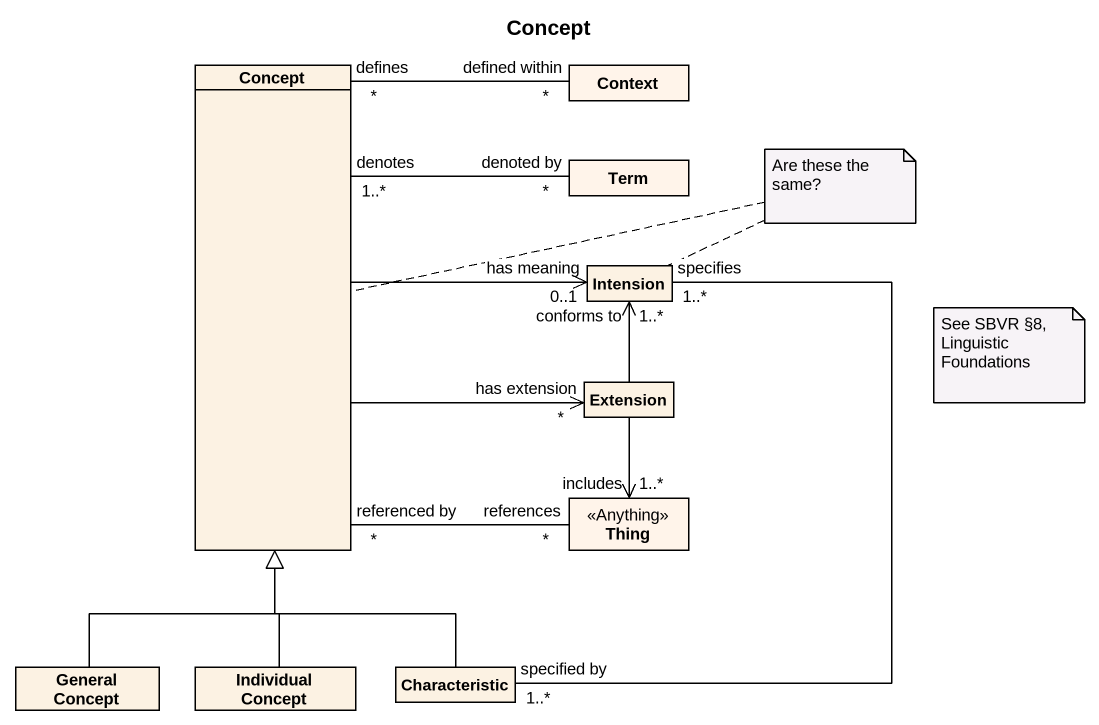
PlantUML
@startuml
title Concept
hide circle
hide empty members
class Concept
class Context #FFF4EA
class Term #FFF4EA
class Intension
class Extension
class Thing <<Anything>> #FFF4EA
class "General Concept" as General_Concept
class "Individual Concept" as Individual_Concept
class Characteristic
Concept "defines\n*" -up- "defined within\n*" Context
Concept "denotes\n1..*" -right- "denoted by\n*" Term
Concept -right-> "has meaning\n0..1" Intension
Concept -right-> "has extension\n*" Extension
Intension "specifies\n1..*" -- "specified by\n1..*" Characteristic
Extension -up-> "conforms to\n1..*" Intension
Extension --> "includes\n1..*" Thing
Thing "references\n*" -up- "referenced by\n*" Concept
General_Concept -up-|> Concept
Individual_Concept -up-|> Concept
Characteristic -up-|> Concept
note as N1
  Are these the same?
end note
N1 .. Concept
N1 .. Intension
note as N2
  See SBVR §8, Linguistic Foundations
end note
@enduml
